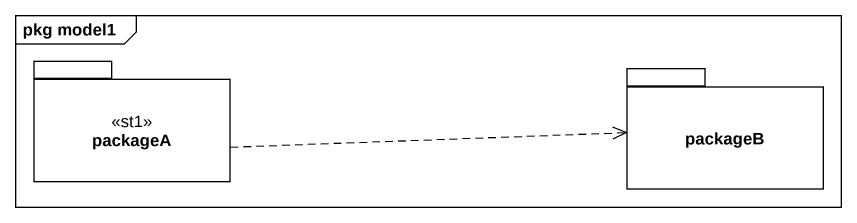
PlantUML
@startuml
mainframe pkg model1
package packageA <<st1>> {
}
package packageB {
}
packageA .right.> packageB
@enduml
